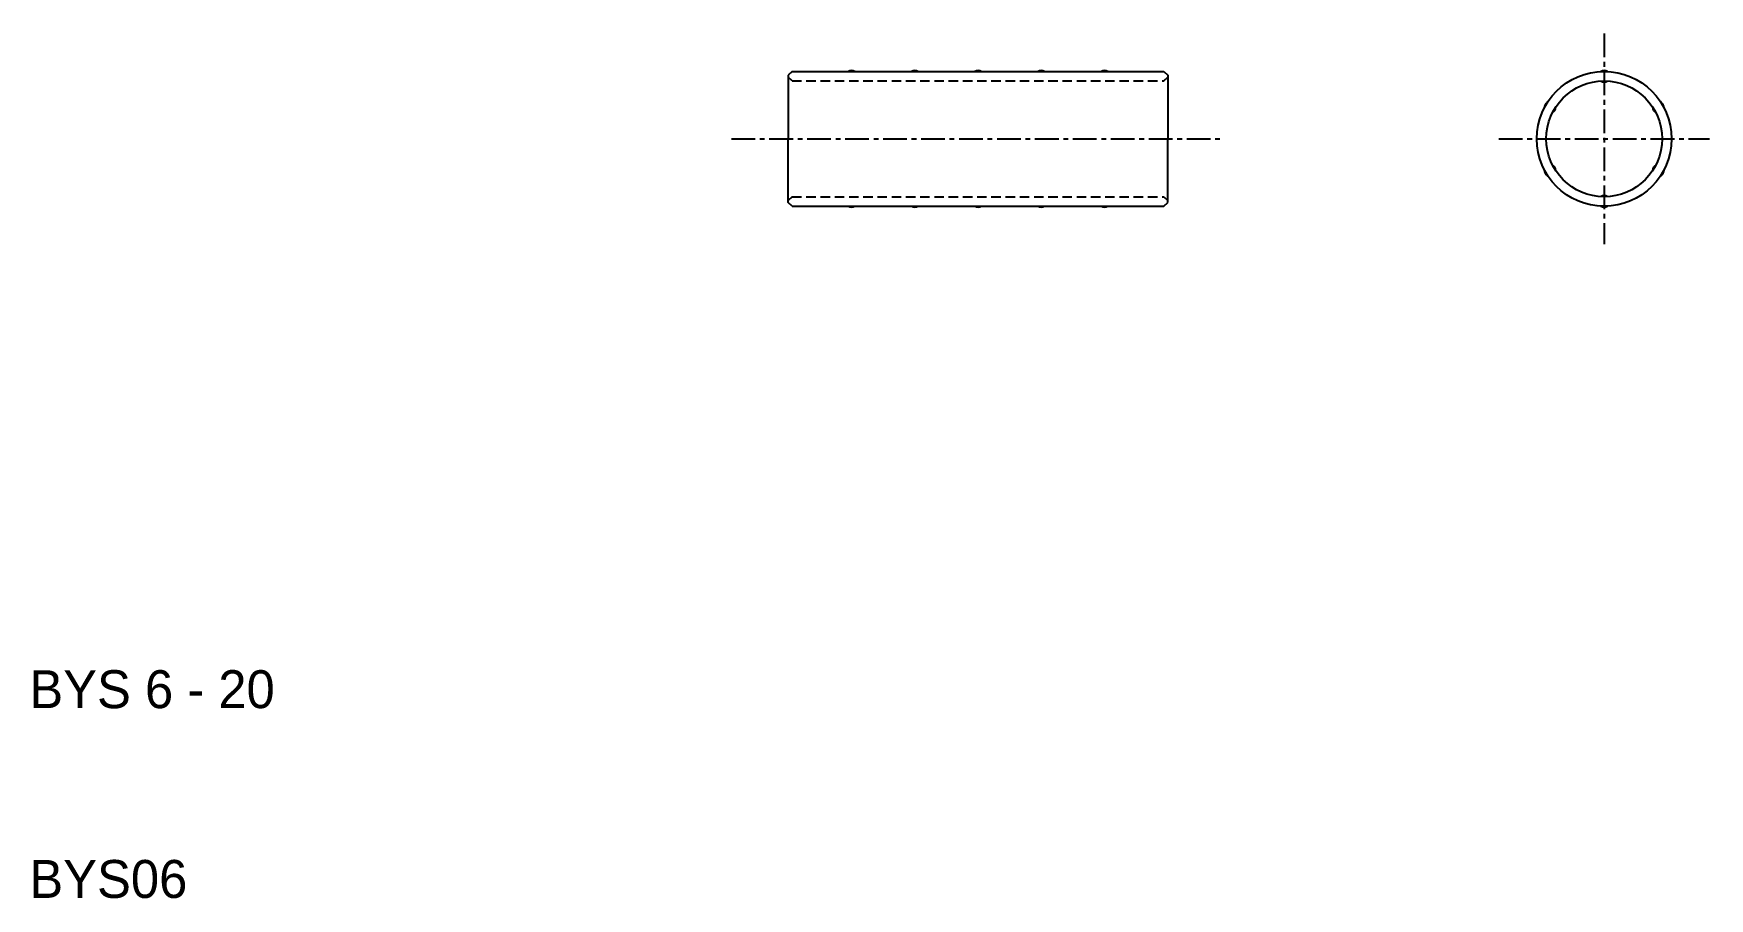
# Model space of a CAD drawing. Extents: x 10.2 to 98.5, y 10 to 55.5.
import ezdxf

# ---------------------------------------------------------------- set-up
doc = ezdxf.new("R2010")
doc.units = 0
doc.linetypes.add('CENTER', pattern=[2, 1.25, -0.25, 0.25, -0.25])
doc.linetypes.add('DASHED', pattern=[0.75, 0.5, -0.25])
doc.layers.get('0').update_dxf_attribs({"linetype": 'CONTINUOUS'})
doc.layers.add('CENTER', color=1, linetype='CENTER')

msp = doc.modelspace()

# ---------------------------------------------------------------- linework, layer by layer
at = {"color": 7, "linetype": 'CONTINUOUS'}
for p, q in [((50.2, 53.55), (50, 53.35)), ((50, 53.35), (50, 50)), ((50.2, 53.55), (69.8, 53.55)), ((69.8, 53.55), (70, 53.35)), ((70, 53.35), (70, 50)), ((50, 46.65), (50, 50)), ((70, 46.65), (70, 50)), ((50.2, 46.45), (50, 46.65)), ((50.2, 46.45), (69.8, 46.45)), ((69.8, 46.45), (70, 46.65))]:
    msp.add_line(p, q, dxfattribs=at)
at = {"color": 3, "linetype": 'DASHED'}
for p, q in [((50.2, 53.05), (50, 53.25)), ((50.2, 53.05), (69.8, 53.05)), ((69.8, 53.05), (70, 53.25)), ((50.2, 46.95), (50, 46.75)), ((50.2, 46.95), (69.8, 46.95)), ((69.8, 46.95), (70, 46.75))]:
    msp.add_line(p, q, dxfattribs=at)
at = {"color": 7, "linetype": 'CONTINUOUS'}
for radius in [3.55, 3.05]:
    msp.add_circle((93, 50), radius, dxfattribs=at)
for centre, start, end in [((53.333, 53.3), 56.44269, 123.55731), ((56.667, 53.3), 56.44269, 123.55731), ((60, 53.3), 56.44269, 123.55731), ((63.333, 53.3), 56.44269, 123.55731), ((66.667, 53.3), 56.44269, 123.55731), ((93, 53.3), 55.02922, 124.97078), ((93, 53.3), 237.91082, 302.08918), ((90.142, 51.65), 115.02922, 184.97078), ((90.142, 51.65), 297.91082, 2.08918), ((95.858, 51.65), 177.91082, 242.08918), ((95.858, 51.65), 355.02922, 64.97078), ((90.142, 48.35), 357.91082, 62.08918), ((95.858, 48.35), 117.91082, 182.08918), ((90.142, 48.35), 175.02922, 244.97078), ((95.858, 48.35), 295.02922, 4.97078), ((93, 46.7), 57.91082, 122.08918), ((53.333, 46.7), 236.44269, 303.55731), ((56.667, 46.7), 236.44269, 303.55731), ((60, 46.7), 236.44269, 303.55731), ((63.333, 46.7), 236.44269, 303.55731), ((66.667, 46.7), 236.44269, 303.55731), ((93, 46.7), 235.02922, 304.97078)]:
    msp.add_arc(centre, 0.3, start, end, dxfattribs=at)
at = {"layer": 'CENTER', "color": 1, "linetype": 'CENTER'}
for p, q in [((93, 55.55), (93, 44.45)), ((47, 50), (73, 50)), ((87.45, 50), (98.55, 50))]:
    msp.add_line(p, q, dxfattribs=at)

# ---------------------------------------------------------------- texts
at = {"color": 7, "linetype": 'CONTINUOUS'}
for s, p in [('BYS 6 - 20', (10, 20)), ('BYS06', (10, 10))]:
    msp.add_text(s, height=2, dxfattribs=at).set_placement(p)

doc.saveas('drawing.dxf')
